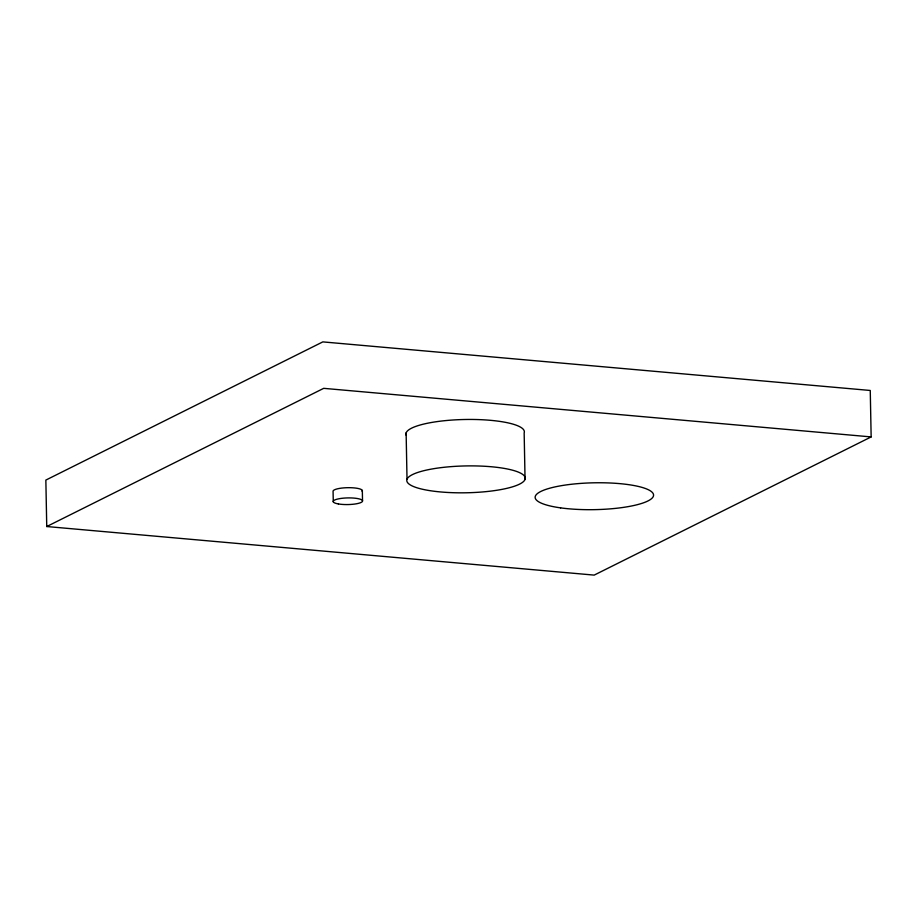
<?xml version="1.0" encoding="UTF-8"?>
<svg xmlns="http://www.w3.org/2000/svg" width="917" height="917" viewBox="0 0 917 917"><rect width="100%" height="100%" fill="white"/><g stroke="black" fill="none" stroke-linecap="round" stroke-linejoin="round"><path stroke-width="1.38" d="M46.744 526.53L323.712 388.338L871.15 436.916L870.256 390.47L322.818 341.892L45.85 480.084L46.744 526.53L594.182 575.108L871.15 436.916M525.051 479.385A59.227 13.423 -1.1 0 0 440.768 467.67A59.227 13.423 -1.1 0 0 432.297 491.008A59.227 13.423 -1.1 0 0 525.051 479.385L524.157 432.939A59.227 13.423 -1.1 0 0 464.873 419.493A59.227 13.423 -1.1 0 0 406.185 435.22M406.128 432.881L407.022 479.327M362.33 490.48L362.524 500.693M333.284 501.771L333.077 491.569A14.672 3.324 -1.1 0 1 348.414 487.684A14.672 3.324 -1.1 0 1 362.146 491.352M560.608 507.869A59.227 13.423 -1.1 0 0 653.362 496.257A59.227 13.423 -1.1 0 0 569.079 484.543A59.227 13.423 -1.1 0 0 560.608 507.869M338.419 503.949A14.672 3.324 -1.1 0 0 362.341 501.565A14.672 3.324 -1.1 0 0 342.947 498.195A14.672 3.324 -1.1 0 0 338.419 503.949"/></g></svg>
